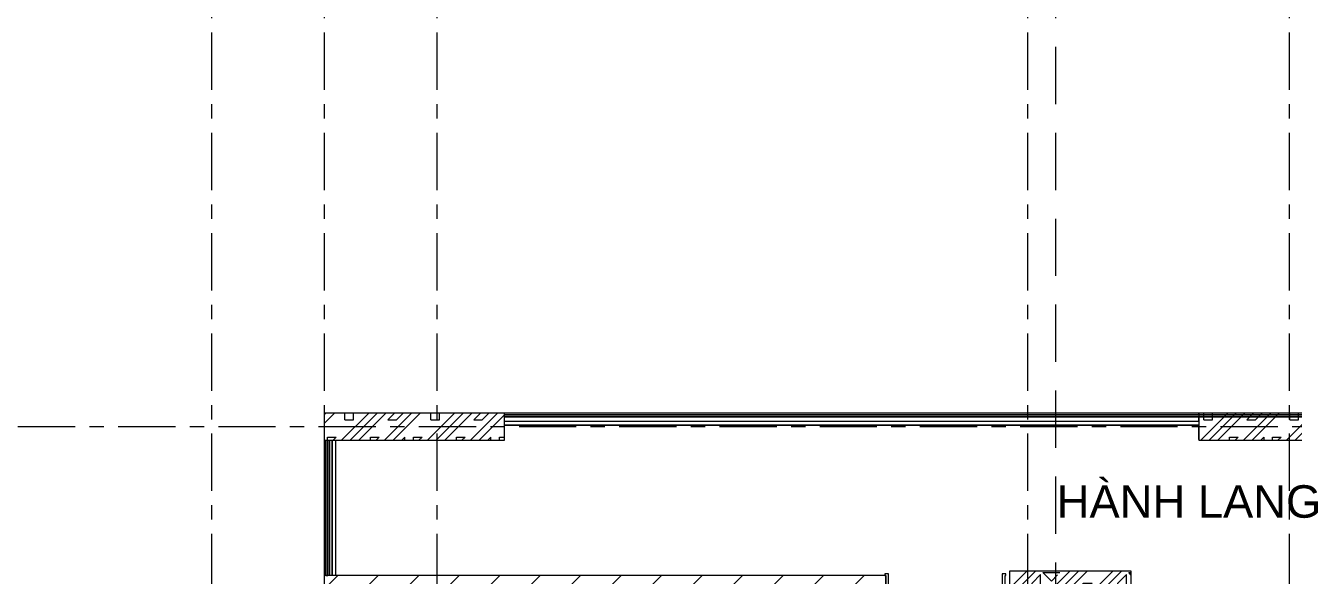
# Model space of a CAD drawing. Header units: millimetres. Extents: x -20144 to 117583, y -11426 to 48263.
# Drawn here: x 5888 to 19951, y 9800 to 15899 of the extents above; entities that cross this region are included whole.
import ezdxf

# ---------------------------------------------------------------- set-up
doc = ezdxf.new("R2010")
doc.units = ezdxf.units.MM
doc.linetypes.add('Grid Line', pattern=[22.225, 12.7, -3.175, 3.175, -3.175])
doc.linetypes.add('HIDDEN2', pattern=[4.7625, 3.175, -1.5875])
for name, color, linetype, lineweight in [('CHU', 181, 'Continuous', 5), ('CUA', 31, 'Continuous', 9), ('HATCH-TUONG', 152, 'Continuous', 9), ('KI-HIEU-1', 151, 'Continuous', 9), ('NET CAT', 3, 'Continuous', 5), ('NET THAY 1', 41, 'Continuous', 5), ('NET-CAT', 3, 'Continuous', 9), ('NET-THAY', 2, 'Continuous', 15), ('TRUC', 225, 'Continuous', 5)]:
    doc.layers.add(name, color=color, linetype=linetype, lineweight=lineweight)
doc.styles.add('Arial', font='arial.ttf', dxfattribs={"height": 360})
pattern_1 = [(45, (95.25, 0), (-476.246, 476.246), []), (45, (190.5, 0), (-476.246, 476.246), []), (45, (0, 0), (-476.246, 476.246), []), (45, (476.25, 0), (-476.246, 476.246), []), (45, (571.5, 0), (-476.246, 476.246), []), (0, (381, 95.25), (0, 952.5), [95.25, -857.25]), (0, (476.25, 190.5), (0, 952.5), [95.25, -857.25]), (45, (381, 95.25), (0, 952.491), [134.684, -1212.342]), (45, (476.25, 95.25), (0, 952.491), [134.684, -1212.342]), (0, (381, 95.25), (0, 952.5), [95.25, -857.25]), (90, (-95.25, 95.25), (-952.5, 6e-14), [95.25, -857.25]), (90, (0, 95.25), (-952.5, 6e-14), [190.5, -762]), (45, (-95.25, 190.5), (0, 952.491), [134.684, -1212.342]), (90, (762, 381), (-952.5, 6e-14), [95.25, -857.25]), (0, (666.75, 381), (0, 952.5), [95.25, -857.25]), (45, (666.75, 381), (0, 952.491), [134.683, -1212.342]), (0, (857.25, 95.25), (0, 952.5), [95.25, -857.25]), (0, (857.25, 571.5), (0, 952.5), [95.25, -857.25]), (90, (1047.75, 666.75), (-952.5, 6e-14), [95.25, -857.25]), (45, (857.25, 571.5), (0, 952.491), [269.367, -1077.66]), (45, (952.5, 571.5), (0, 952.491), [134.683, -1212.342]), (45, (1143, 762), (0, 952.491), [134.684, -1212.342]), (0, (1143, 857.25), (0, 952.5), [95.25, -857.25]), (90, (1143, 762), (-952.5, 6e-14), [95.25, -857.25]), (0, (476.25, 762), (0, 952.5), [95.25, -857.25]), (0, (666.75, 857.25), (0, 952.5), [95.25, -857.25]), (90, (571.5, 762), (-952.5, 6e-14), [95.25, -857.25]), (90, (666.75, 762), (-952.5, 6e-14), [95.25, -857.25]), (45, (476.25, 762), (0, 952.491), [134.684, -1212.342]), (45, (666.75, 762), (0, 952.491), [134.683, -1212.342]), (135, (119, 214.8), (-952.491, 6e-14), [134.684, -1212.342]), (135, (238.1, 333.4), (-952.491, 6e-14), [134.684, -1212.342]), (135, (309.56, 404.8), (-952.491, 6e-14), [134.684, -1212.342]), (135, (333.4, 428.6), (-952.491, 6e-14), [134.683, -1212.342]), (135, (381, 476.25), (-952.491, 6e-14), [134.683, -1212.342]), (135, (404.8, 500.06), (-952.491, 6e-14), [134.684, -1212.342]), (135, (476.25, 571.5), (-952.491, 6e-14), [134.683, -1212.342]), (135, (523.9, 619.1), (-952.491, 6e-14), [134.684, -1212.342]), (45, (119, 214.8), (0, 952.491), [95.25, -1251.776]), (45, (238.1, 333.4), (0, 952.491), [67.36, -1279.665]), (45, (404.8, 500.06), (0, 952.491), [67.36, -1279.665]), (45, (309.56, 595.3), (0, 952.491), [67.36, -1279.665]), (45, (476.25, 571.5), (0, 952.491), [67.36, -1279.665]), (45, (381, 666.75), (0, 952.491), [67.36, -1279.665]), (0, (24.2, 309.5), (0, 952.5), [190.043, -762.457]), (0, (238.1, 523.9), (0, 952.5), [95.25, -857.25])]
pattern_2 = [(45, (0, 0), (-224.5064, 224.5064), [])]

# ---------------------------------------------------------------- blocks, each defined once
blk = doc.blocks.new('CUA VAO CAN HO_0001 - Type 1-362270-MẶT BẰNG TẦNG 24')
at = {"layer": 'CUA'}
for p, q in [((-549, 1022), (-509, 1022)), ((-549, 122), (-549, 1022)), ((-509, 1022), (-509, 122)), ((712, 522), (712, 122)), ((752, 522), (712, 522)), ((752, 122), (752, 522)), ((-509, 122), (-549, 122)), ((712, 122), (752, 122))]:
    blk.add_line(p, q, dxfattribs=at)
at = {"layer": 'CUA', "lineweight": 5}
for p, q in [((-550, 122), (-570, 122)), ((-570, 122), (-570, 102)), ((-570, 102), (-560, 102)), ((-560, 102), (-560, -98)), ((-550, 81), (-550, 122)), ((-530, 81), (-550, 81)), ((-530, -118), (-530, 81)), ((753, 81), (733, 81)), ((733, 81), (733, -118)), ((773, 122), (753, 122)), ((753, 122), (753, 81)), ((763, -98), (763, 102)), ((763, 102), (773, 102)), ((773, 102), (773, 122)), ((-560, -98), (-570, -98)), ((-570, -98), (-570, -118)), ((-570, -118), (-530, -118)), ((733, -118), (773, -118)), ((773, -98), (763, -98)), ((773, -118), (773, -98))]:
    blk.add_line(p, q, dxfattribs=at)
for centre, radius, start, end in [((-549, 122), 900, 359.5, 90), ((752, 122), 400, 90, 180.5)]:
    blk.add_arc(centre, radius, start, end, dxfattribs=at)
blk = doc.blocks.new('Top Rail Type - Top Rail_Internal_-543043-MẶT BẰNG TẦNG 24')
at = {"layer": 'NET THAY 1'}
for p, q in [((11200, 11559), (11200, 11581)), ((11200, 11581), (26700, 11581)), ((11200, 11559), (26700, 11559))]:
    blk.add_line(p, q, dxfattribs=at)
blk = doc.blocks.new('Top Rail Type - Top Rail_Internal_-V13-MẶT BẰNG TẦNG 24')
at = {"layer": 'NET THAY 1'}
for p, q in [((11200, 11559), (11200, 11581)), ((26700, 11581), (11200, 11581)), ((26700, 11559), (11200, 11559))]:
    blk.add_line(p, q, dxfattribs=at)
blk = doc.blocks.new('Handrail Type - Handrail_Internal_-543054-MẶT BẰNG TẦNG 24')
at = {"layer": 'NET THAY 1'}
for p, q in [((18901, 11510), (11201, 11510)), ((11201, 11468), (18901, 11468))]:
    blk.add_line(p, q, dxfattribs=at)
blk = doc.blocks.new('Handrail Type - Handrail_Internal_-V14-MẶT BẰNG TẦNG 24')
at = {"layer": 'NET THAY 1'}
for p, q in [((18901, 11510), (11201, 11510)), ((18901, 11468), (11201, 11468))]:
    blk.add_line(p, q, dxfattribs=at)
blk = doc.blocks.new('Railing - Railing-544291-MẶT BẰNG TẦNG 24')
at = {"layer": 'NET THAY 1'}
for p, q in [((9200, 11301), (9200, 9800)), ((9260, 11300), (9260, 9800))]:
    blk.add_line(p, q, dxfattribs=at)
blk = doc.blocks.new('Top Rail Type - Top Rail_Internal_-544294-MẶT BẰNG TẦNG 24')
at = {"layer": 'NET THAY 1'}
for p, q in [((9219, 11301), (9241, 11301)), ((9219, 11301), (9219, 9800)), ((9241, 11301), (9241, 9800)), ((9241, 9800), (9219, 9800))]:
    blk.add_line(p, q, dxfattribs=at)
blk = doc.blocks.new('Top Rail Type - Top Rail_Internal_-V15-MẶT BẰNG TẦNG 24')
at = {"layer": 'NET THAY 1'}
for p, q in [((9219, 11301), (9241, 11301)), ((9219, 9800), (9219, 11301)), ((9241, 9800), (9241, 11301)), ((9219, 9800), (9241, 9800))]:
    blk.add_line(p, q, dxfattribs=at)
blk = doc.blocks.new('Handrail Type - Handrail_Internal_-544305-MẶT BẰNG TẦNG 24')
at = {"layer": 'NET THAY 1'}
for p, q in [((9290, 11300), (9290, 9800)), ((9332, 9800), (9332, 11300))]:
    blk.add_line(p, q, dxfattribs=at)
blk = doc.blocks.new('Handrail Type - Handrail_Internal_-V16-MẶT BẰNG TẦNG 24')
at = {"layer": 'NET THAY 1'}
for p, q in [((9290, 9800), (9290, 11300)), ((9332, 9800), (9332, 11300))]:
    blk.add_line(p, q, dxfattribs=at)

msp = doc.modelspace()

# ---------------------------------------------------------------- hatches: boundary and pattern name
at = {"layer": 'HATCH-TUONG', "lineweight": 5}
h = msp.add_hatch(dxfattribs=at)
h.set_pattern_fill('FP_2', color=256, style=0, pattern_type=2)
h.set_pattern_definition(pattern_2)
h.paths.add_polyline_path([(10450.1, 9600), (10450.1, 9800), (9200, 9800), (9200, 9600), (10034.9, 9600)], flags=0)
h = msp.add_hatch(dxfattribs=at)
h.set_pattern_fill('FP_2', color=256, style=0, pattern_type=2)
h.set_pattern_definition(pattern_2)
h.paths.add_polyline_path([(16850.5, 9600), (16850.5, 9800), (16750.5, 9800), (16750.5, 9600)], flags=0)
h.paths.add_polyline_path([(15427.5, 9600), (15427.5, 9800), (10450.1, 9800), (10450.1, 9600), (14327.5, 9600)], flags=0)
at = {"layer": 'NET CAT'}
h = msp.add_hatch(dxfattribs=at)
h.set_pattern_fill('FP_1', color=256, style=0, pattern_type=2)
h.set_pattern_definition(pattern_1)
h.paths.add_polyline_path([(11200.5, 11299.9), (11200.5, 11599.9), (9200.5, 11599.9), (9200.5, 11299.9), (10893.4, 11299.9)], flags=0)
h = msp.add_hatch(dxfattribs=at)
h.set_pattern_fill('FP_1', color=256, style=0, pattern_type=2)
h.set_pattern_definition(pattern_1)
h.paths.add_polyline_path([(20400.5, 11299.9), (20400.5, 11599.9), (18900.5, 11599.9), (18900.5, 11299.9)], flags=0)
h = msp.add_hatch(dxfattribs=at)
h.set_pattern_fill('FP_1', color=256, style=0, pattern_type=2)
h.set_pattern_definition(pattern_1)
h.paths.add_polyline_path([(17761.5, 9549.9), (18150.5, 9549.9), (18150.5, 9849.9), (16800.5, 9849.9), (16800.5, 9549.9), (16900.5, 9549.9)], flags=0)

# ---------------------------------------------------------------- linework, layer by layer
at = {"layer": 'KI-HIEU-1', "linetype": 'HIDDEN2', "ltscale": 200}
msp.add_line((17315.5, -7833.5), (17315.5, 45196.8), dxfattribs=at)
at = {"layer": 'NET CAT', "lineweight": 13}
for p, q in [((11200.5, 11599.9), (9200.5, 11599.9)), ((9200.5, 11599.9), (9200.5, 11299.9)), ((11200.5, 11299.9), (11200.5, 11599.9)), ((20400.5, 11599.9), (18900.5, 11599.9)), ((18900.5, 11599.9), (18900.5, 11299.9)), ((9200.5, 11299.9), (11200.5, 11299.9)), ((18900.5, 11299.9), (20400.5, 11299.9)), ((18150.5, 9849.9), (16800.5, 9849.9)), ((16800.5, 9849.9), (16800.5, 9549.9)), ((18150.5, 9549.9), (18150.5, 9849.9))]:
    msp.add_line(p, q, dxfattribs=at)
at = {"layer": 'NET-CAT', "lineweight": 15}
for p, q in [((10450.1, 9800), (9200, 9800)), ((9200, 9800), (9200, 9600)), ((15427.5, 9800), (10450.1, 9800)), ((15427.5, 9600), (15427.5, 9800))]:
    msp.add_line(p, q, dxfattribs=at)
at = {"layer": 'NET-THAY', "lineweight": 9}
for p, q in [((18900.5, 11599.9), (11200.5, 11599.9)), ((18900.5, 11580.7), (18900.5, 11599.9)), ((18900.5, 11509.9), (18900.5, 11559.2)), ((18900.5, 11310), (18900.5, 11467.5))]:
    msp.add_line(p, q, dxfattribs=at)
at = {"layer": 'TRUC', "linetype": 'Grid Line', "ltscale": 50}
for p, q in [((7950.5, 43599.9), (7950.5, -4500.1)), ((9200.5, 43599.9), (9200.5, -7167.6)), ((10450.5, 43599.9), (10450.5, -4500.1)), ((17000.5, 43599.9), (17000.5, -4500.1)), ((19900.5, 43599.9), (19900.5, -4500.1)), ((42000.5, 11449.9), (-12092.4, 11449.9))]:
    msp.add_line(p, q, dxfattribs=at)

# ---------------------------------------------------------------- block references
at = {"lineweight": 9}
for name in ['Top Rail Type - Top Rail_Internal_-543043-MẶT BẰNG TẦNG 24', 'Top Rail Type - Top Rail_Internal_-V13-MẶT BẰNG TẦNG 24', 'Handrail Type - Handrail_Internal_-543054-MẶT BẰNG TẦNG 24', 'Handrail Type - Handrail_Internal_-V14-MẶT BẰNG TẦNG 24', 'Railing - Railing-544291-MẶT BẰNG TẦNG 24', 'Top Rail Type - Top Rail_Internal_-544294-MẶT BẰNG TẦNG 24', 'Top Rail Type - Top Rail_Internal_-V15-MẶT BẰNG TẦNG 24', 'Handrail Type - Handrail_Internal_-544305-MẶT BẰNG TẦNG 24', 'Handrail Type - Handrail_Internal_-V16-MẶT BẰNG TẦNG 24']:
    msp.add_blockref(name, (0, 0), dxfattribs=at)
at = {"lineweight": 9, "rotation": 180}
msp.add_blockref('CUA VAO CAN HO_0001 - Type 1-362270-MẶT BẰNG TẦNG 24', (16190.4, 9702.2), dxfattribs=at)

# ---------------------------------------------------------------- texts
at = {"layer": 'CHU', "color": 7, "insert": (17323.7, 10801.7), "char_height": 360, "width": 2926.98, "attachment_point": 1, "line_spacing_factor": 0.936439, "style": 'Arial'}
msp.add_mtext('\\pt2540.0016,5079.9996,7620.0012,10159.9992,12700.0008,15239.9988,17780.0004,20319.9984,22860,25400.0016,27939.9996,30480.0012,33019.9992,35560.0008,38099.9988,40640.0004,43179.9984,45720,48260.0016,50799.9996,53340.0012,55879.9992,58420.0008,60959.9988,63500.0004,66039.9984,68580,71120.0016,73659.9996,76200.0012,78739.9992,81280.0008;HÀNH LANG', dxfattribs=at)

doc.saveas('drawing.dxf')
